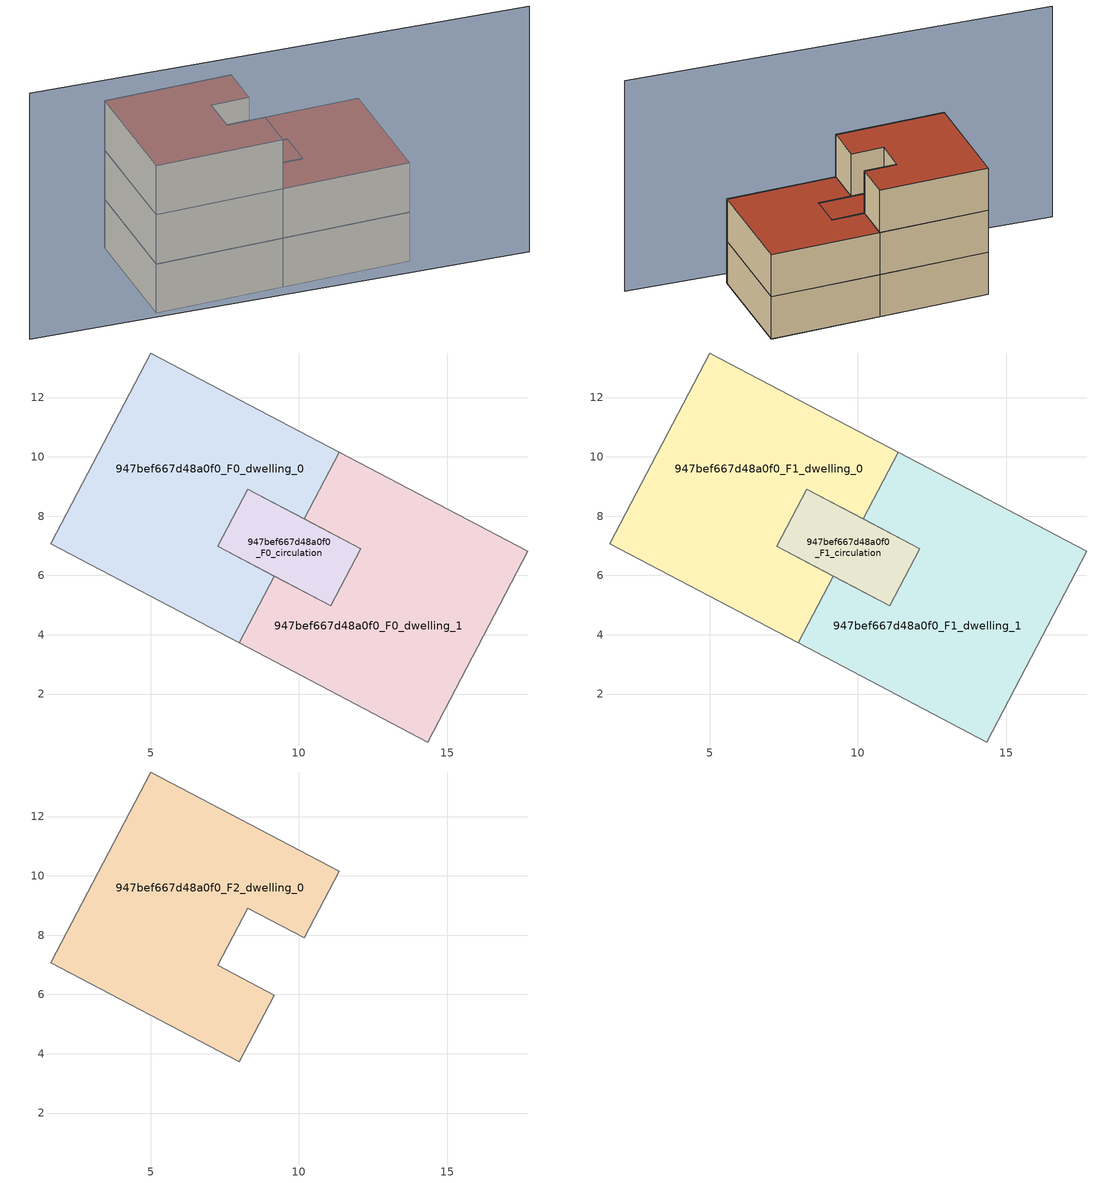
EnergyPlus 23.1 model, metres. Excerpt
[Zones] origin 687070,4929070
947bef667d48a0f0_F0_dwelling_0
 floor ground (EU_floor_Construction): 9.17,5.98 7.26,6.98 8.27,8.91 10.18,7.91 11.36,10.16 5.01,13.5 1.62,7.06 7.98,3.72 z0
 wall adiabatic (EU_wall_Construction): 10.18,7.91 8.27,8.91 7.26,6.98 9.17,5.98 / 7.98,3.72 1.62,7.06 5.01,13.5 11.36,10.16 z0:3
 wall to 947bef667d48a0f0_F0_dwelling_1 (EU_wall_Construction): 11.36,10.16 10.18,7.91 / 9.17,5.98 7.98,3.72 z0:3
947bef667d48a0f0_F0_dwelling_1
 floor ground (EU_floor_Construction): 14.34,0.38 17.72,6.82 11.36,10.16 10.18,7.91 12.09,6.91 11.07,4.97 9.17,5.98 7.98,3.72 z0
 wall adiabatic (EU_wall_Construction): 9.17,5.98 11.07,4.97 12.09,6.91 10.18,7.91 / 11.36,10.16 17.72,6.82 14.34,0.38 7.98,3.72 z0:3
947bef667d48a0f0_F0_circulation
 floor ground (EU_floor_Construction): 11.07,4.97 12.09,6.91 8.27,8.91 7.26,6.98 z0
 wall adiabatic (EU_wall_Construction): 11.07,4.97 7.26,6.98 8.27,8.91 12.09,6.91 11.08,4.97 z0:3
947bef667d48a0f0_F1_dwelling_0
 floor to 947bef667d48a0f0_F0_dwelling_0 (EU_floor_Construction): 9.17,5.98 7.26,6.98 8.27,8.91 10.18,7.91 11.36,10.16 5,13.5 1.62,7.06 7.98,3.72 z3
 wall adiabatic (EU_wall_Construction): 10.18,7.91 8.27,8.91 7.26,6.98 9.17,5.98 / 7.98,3.72 1.62,7.06 5.01,13.5 11.36,10.16 z3:6
 wall to 947bef667d48a0f0_F1_dwelling_1 (EU_wall_Construction): 11.36,10.16 10.18,7.91 / 9.17,5.98 7.98,3.72 z3:6
947bef667d48a0f0_F1_dwelling_1
 floor to 947bef667d48a0f0_F0_dwelling_1 (EU_floor_Construction): 14.34,0.38 17.72,6.82 11.36,10.16 10.18,7.91 12.09,6.91 11.07,4.97 9.17,5.98 7.98,3.72 z3
 wall adiabatic (EU_wall_Construction): 9.17,5.98 11.07,4.97 12.09,6.91 10.18,7.91 / 11.36,10.16 17.72,6.82 14.34,0.38 7.98,3.72 z3:6
 roof outside (EU_roof_Construction): 17.72,6.82 14.34,0.38 7.98,3.72 9.17,5.98 11.07,4.97 12.09,6.91 10.18,7.91 11.36,10.16 z6
947bef667d48a0f0_F1_circulation
 floor to 947bef667d48a0f0_F0_circulation (EU_floor_Construction): 11.07,4.97 12.09,6.91 8.27,8.91 7.26,6.98 z3
 wall adiabatic (EU_wall_Construction): 11.07,4.97 7.26,6.98 8.27,8.91 12.09,6.91 11.08,4.97 z3:6
 roof outside (EU_roof_Construction): 12.09,6.91 11.07,4.97 7.26,6.98 8.27,8.91 z6
947bef667d48a0f0_F2_dwelling_0
 floor to 947bef667d48a0f0_F1_dwelling_0 (EU_floor_Construction): 9.17,5.98 7.26,6.98 8.27,8.91 10.18,7.91 11.36,10.16 5,13.5 1.62,7.06 7.98,3.72 z6
 wall adiabatic (EU_wall_Construction): 5.01,13.5 11.36,10.16 10.18,7.91 8.27,8.91 7.26,6.98 9.17,5.98 7.98,3.72 1.62,7.06 5.01,13.5 z6:9
 roof outside (EU_roof_Construction): 11.36,10.16 10.18,7.91 8.27,8.91 7.26,6.98 9.17,5.98 7.98,3.72 1.62,7.06 5.01,13.5 z9
shading: -4.69,10.41 19.14,-3.77 z0:15
[Building]
EU S2 Campaign: North Axis=0; Terrain=City; Solar Distribution=FullExterior
[Site:Location]
Bologna: Latitude=44.5; Longitude=11.25; Time Zone=1; Elevation=37
[SizingPeriod:WeatherFileDays]
AnnualSizingPeriod: Begin Month=1; Begin Day of Month=1; End Month=12; End Day of Month=31; Day of Week for Start Day=Monday; Use Weather File Daylight Saving Period=No; Use Weather File Rain and Snow Indicators=No
[MATERIAL]
EU_InternalMass_Material: Roughness=MediumRough; Thickness=0.1; Conductivity=1; Density=1800; Specific Heat=900; Thermal Absorptance=0.9; Solar Absorptance=0.7; Visible Absorptance=0.7
[MATERIAL:NOMASS] Roughness=MediumRough; Thermal Absorptance=0.9; Solar Absorptance=0.7; Visible Absorptance=0.7
Name | Thermal Resistance
EU_wall_NoMass | 0.937881
EU_roof_NoMass | 0.548572
EU_floor_NoMass | 0.71348
[CONSTRUCTION]
EU_wall_Construction: EU_wall_NoMass
EU_roof_Construction: EU_roof_NoMass
EU_floor_Construction: EU_floor_NoMass
EU_InternalMass_Construction: EU_InternalMass_Material
[ZONE] Type=1; Multiplier=1; Ceiling Height=autocalculate; Floor Area=autocalculate; Part of Total Floor Area=Yes
Name | Volume
947bef667d48a0f0_F0_dwelling_0; 947bef667d48a0f0_F1_dwelling_1 | 142.606
947bef667d48a0f0_F1_dwelling_0; 947bef667d48a0f0_F2_dwelling_0; 947bef667d48a0f0_F0_dwelling_1 | 142.605
947bef667d48a0f0_F0_circulation; 947bef667d48a0f0_F1_circulation | 28.2195
[INTERNALMASS] Construction=EU_InternalMass_Construction
Name | Zone or ZoneList | Surface Area
947bef667d48a0f0_F0_dwelling_0_EU_InternalMass | 947bef667d48a0f0_F0_dwelling_0 | 47.5396
947bef667d48a0f0_F0_dwelling_1_EU_InternalMass | 947bef667d48a0f0_F0_dwelling_1 | 47.5396
947bef667d48a0f0_F1_dwelling_0_EU_InternalMass | 947bef667d48a0f0_F1_dwelling_0 | 47.5396
947bef667d48a0f0_F1_dwelling_1_EU_InternalMass | 947bef667d48a0f0_F1_dwelling_1 | 47.5396
947bef667d48a0f0_F2_dwelling_0_EU_InternalMass | 947bef667d48a0f0_F2_dwelling_0 | 104.483
[OTHEREQUIPMENT] Fuel Type=Electricity; Design Level Calculation Method=Watts/Area; Power per Zone Floor Area=1; Fraction Latent=0; Fraction Radiant=0; Fraction Lost=0; Carbon Dioxide Generation Rate=0; EndUse Subcategory=EU_Step8_InternalGains
Name | Zone or ZoneList or Space or SpaceList | Schedule
EU_Step8_InternalGain_947bef667d48a0f0_F0_dwelling_0_f000 | 947bef667d48a0f0_F0_dwelling_0 | EU_Step8_GainSchedule_947bef667d48a0f0_F0_dwelling_0_f000
EU_Step8_InternalGain_947bef667d48a0f0_F0_dwelling_1_f000 | 947bef667d48a0f0_F0_dwelling_1 | EU_Step8_GainSchedule_947bef667d48a0f0_F0_dwelling_1_f000
EU_Step8_InternalGain_947bef667d48a0f0_F1_dwelling_0_f000 | 947bef667d48a0f0_F1_dwelling_0 | EU_Step8_GainSchedule_947bef667d48a0f0_F1_dwelling_0_f000
EU_Step8_InternalGain_947bef667d48a0f0_F1_dwelling_1_f000 | 947bef667d48a0f0_F1_dwelling_1 | EU_Step8_GainSchedule_947bef667d48a0f0_F1_dwelling_1_f000
EU_Step8_InternalGain_947bef667d48a0f0_F2_dwelling_0_f000 | 947bef667d48a0f0_F2_dwelling_0 | EU_Step8_GainSchedule_947bef667d48a0f0_F2_dwelling_0_f000
[ZONEINFILTRATION:DESIGNFLOWRATE] Schedule=EU_AlwaysOn; Design Flow Rate Calculation Method=Flow/Area; Flow Rate per Floor Area=0.0005; Constant Term Coefficient=1; Temperature Term Coefficient=0; Velocity Term Coefficient=0; Velocity Squared Term Coefficient=0
Name | Zone or ZoneList or Space or SpaceList
EU_Circulation_Infiltration_947bef667d48a0f0_F0_circulation | 947bef667d48a0f0_F0_circulation
EU_Circulation_Infiltration_947bef667d48a0f0_F1_circulation | 947bef667d48a0f0_F1_circulation
[ZONEVENTILATION:DESIGNFLOWRATE] Schedule=EU_AlwaysOn; Design Flow Rate Calculation Method=AirChanges/Hour; Air Changes per Hour=0.687892; Ventilation Type=Natural; Fan Pressure Rise=0; Fan Total Efficiency=1; Constant Term Coefficient=1; Temperature Term Coefficient=0; Velocity Term Coefficient=0; Velocity Squared Term Coefficient=0; Minimum Indoor Temperature=-100; Maximum Indoor Temperature=100; Delta Temperature=-100; Minimum Outdoor Temperature=-100; Maximum Outdoor Temperature=100; Maximum Wind Speed=40
Name | Zone or ZoneList or Space or SpaceList
EU_ConstantAir_947bef667d48a0f0_F0_dwelling_0 | 947bef667d48a0f0_F0_dwelling_0
EU_ConstantAir_947bef667d48a0f0_F0_dwelling_1 | 947bef667d48a0f0_F0_dwelling_1
EU_ConstantAir_947bef667d48a0f0_F1_dwelling_0 | 947bef667d48a0f0_F1_dwelling_0
EU_ConstantAir_947bef667d48a0f0_F1_dwelling_1 | 947bef667d48a0f0_F1_dwelling_1
EU_ConstantAir_947bef667d48a0f0_F2_dwelling_0 | 947bef667d48a0f0_F2_dwelling_0
[HVACTEMPLATE:THERMOSTAT] Constant Heating Setpoint=20; Constant Cooling Setpoint=50
EU_HeatOnly_947bef667d48a0f0_F0_dwelling_0; EU_HeatOnly_947bef667d48a0f0_F0_dwelling_1; EU_HeatOnly_947bef667d48a0f0_F1_dwelling_0; EU_HeatOnly_947bef667d48a0f0_F1_dwelling_1; EU_HeatOnly_947bef667d48a0f0_F2_dwelling_0
[HVACTEMPLATE:ZONE:IDEALLOADSAIRSYSTEM] System Availability Schedule=EU_AlwaysOn; Maximum Heating Supply Air Temperature=50; Minimum Cooling Supply Air Temperature=13; Maximum Heating Supply Air Humidity Ratio=0.0156; Minimum Cooling Supply Air Humidity Ratio=0.0077; Heating Limit=NoLimit; Cooling Limit=NoLimit; Heating Availability Schedule=EU_AlwaysOn; Cooling Availability Schedule=EU_CoolingOff; Dehumidification Control Type=ConstantSensibleHeatRatio; Cooling Sensible Heat Ratio=0.7; Dehumidification Setpoint=60; Humidification Control Type=None; Humidification Setpoint=30; Outdoor Air Method=None; Outdoor Air Flow Rate per Person=0.00944; Outdoor Air Flow Rate per Zone Floor Area=0; Outdoor Air Flow Rate per Zone=0; Demand Controlled Ventilation Type=None; Outdoor Air Economizer Type=NoEconomizer; Heat Recovery Type=None; Sensible Heat Recovery Effectiveness=0.7; Latent Heat Recovery Effectiveness=0.65
Name | Template Thermostat
947bef667d48a0f0_F0_dwelling_0 | EU_HeatOnly_947bef667d48a0f0_F0_dwelling_0
947bef667d48a0f0_F0_dwelling_1 | EU_HeatOnly_947bef667d48a0f0_F0_dwelling_1
947bef667d48a0f0_F1_dwelling_0 | EU_HeatOnly_947bef667d48a0f0_F1_dwelling_0
947bef667d48a0f0_F1_dwelling_1 | EU_HeatOnly_947bef667d48a0f0_F1_dwelling_1
947bef667d48a0f0_F2_dwelling_0 | EU_HeatOnly_947bef667d48a0f0_F2_dwelling_0
[SIZING:ZONE] Zone Cooling Design Supply Air Temperature Input Method=SupplyAirTemperature; Zone Cooling Design Supply Air Temperature=13; Zone Heating Design Supply Air Temperature Input Method=SupplyAirTemperature; Zone Heating Design Supply Air Temperature=50; Zone Cooling Design Supply Air Humidity Ratio=0.008; Zone Heating Design Supply Air Humidity Ratio=0.008; Cooling Design Air Flow Method=DesignDay; Cooling Design Air Flow Rate=0; Cooling Minimum Air Flow per Zone Floor Area=0.000762; Cooling Minimum Air Flow=0; Cooling Minimum Air Flow Fraction=0.2; Heating Design Air Flow Method=DesignDay; Heating Design Air Flow Rate=0; Heating Maximum Air Flow per Zone Floor Area=0.002032; Heating Maximum Air Flow=0.141576; Heating Maximum Air Flow Fraction=0.3; Account for Dedicated Outdoor Air System=No; Dedicated Outdoor Air System Control Strategy=NeutralSupplyAir; Dedicated Outdoor Air Low Setpoint Temperature for Design=autosize; Dedicated Outdoor Air High Setpoint Temperature for Design=autosize; Zone Load Sizing Method=Sensible Load Only No Latent Load; Zone Latent Cooling Design Supply Air Humidity Ratio Input Method=HumidityRatioDifference; Zone Cooling Design Supply Air Humidity Ratio Difference=0.005; Zone Latent Heating Design Supply Air Humidity Ratio Input Method=HumidityRatioDifference; Zone Humidification Design Supply Air Humidity Ratio Difference=0.005
947bef667d48a0f0_F0_dwelling_0; 947bef667d48a0f0_F0_dwelling_1; 947bef667d48a0f0_F1_dwelling_0; 947bef667d48a0f0_F1_dwelling_1; 947bef667d48a0f0_F2_dwelling_0
[SCHEDULE:CONSTANT]
Name | Hourly Value
EU_AlwaysOn | 1
EU_CoolingOff | 0
[SCHEDULE:FILE] Column Number=1; Rows to Skip at Top=0; Number of Hours of Data=8760; Column Separator=Comma; Interpolate to Timestep=No; Minutes per Item=60; Adjust Schedule for Daylight Savings=Yes
Name | File
EU_Step8_GainSchedule_947bef667d48a0f0_F0_dwelling_0_f000 | ../../schedules/947bef667d48a0f0/947bef667d48a0f0_F0_dwelling_0_f000_gain.csv
EU_Step8_GainSchedule_947bef667d48a0f0_F0_dwelling_1_f000 | ../../schedules/947bef667d48a0f0/947bef667d48a0f0_F0_dwelling_1_f000_gain.csv
EU_Step8_GainSchedule_947bef667d48a0f0_F1_dwelling_0_f000 | ../../schedules/947bef667d48a0f0/947bef667d48a0f0_F1_dwelling_0_f000_gain.csv
EU_Step8_GainSchedule_947bef667d48a0f0_F1_dwelling_1_f000 | ../../schedules/947bef667d48a0f0/947bef667d48a0f0_F1_dwelling_1_f000_gain.csv
EU_Step8_GainSchedule_947bef667d48a0f0_F2_dwelling_0_f000 | ../../schedules/947bef667d48a0f0/947bef667d48a0f0_F2_dwelling_0_f000_gain.csv
